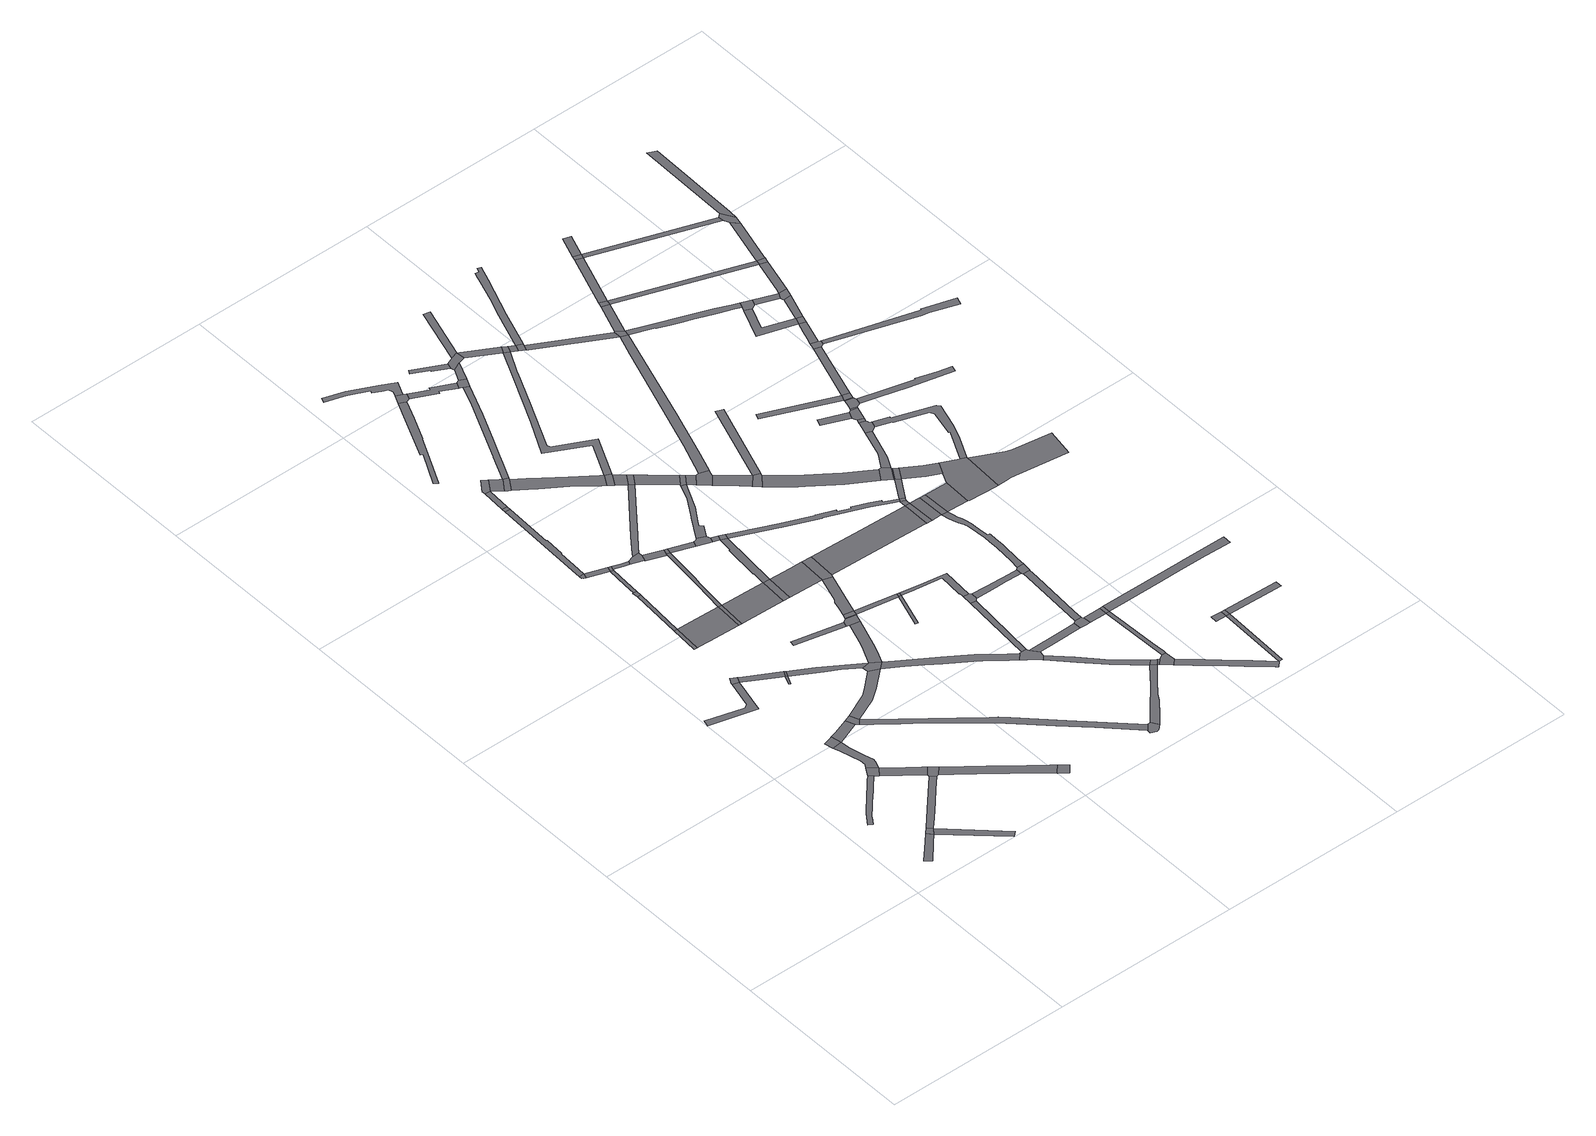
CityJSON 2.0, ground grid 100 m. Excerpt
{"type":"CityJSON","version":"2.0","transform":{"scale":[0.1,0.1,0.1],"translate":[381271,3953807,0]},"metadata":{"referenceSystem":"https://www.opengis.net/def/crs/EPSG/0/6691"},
"CityObjects":{
"road1":{"type":"Road","attributes":{"class":"1040","RoadStructureAttribute.sectionType":"1"},"geometry":[{"type":"MultiSurface","lod":"1","boundaries":[[[0,1,2,3,4,5]]]}]},
"road2":{"type":"Road","attributes":{"class":"1040","RoadStructureAttribute.sectionType":"4"},"geometry":[{"type":"MultiSurface","lod":"1","boundaries":[[[6,0,5,7]]]}]},
"road3":{"type":"Road","attributes":{"class":"1040","RoadStructureAttribute.sectionType":"1"},"geometry":[{"type":"MultiSurface","lod":"1","boundaries":[[[8,9,10,11,12,13,14,15,16,17,18,19,20,21,22]]]}]},
"road4":{"type":"Road","attributes":{"class":"1040","RoadStructureAttribute.sectionType":"1"},"geometry":[{"type":"MultiSurface","lod":"1","boundaries":[[[7,5,23,24]]]}]},
"road5":{"type":"Road","attributes":{"class":"1040","RoadStructureAttribute.sectionType":"1"},"geometry":[{"type":"MultiSurface","lod":"1","boundaries":[[[25,26,6,7,27,28,29,30]]]}]},
"road6":{"type":"Road","attributes":{"class":"1040","RoadStructureAttribute.sectionType":"4"},"geometry":[{"type":"MultiSurface","lod":"1","boundaries":[[[31,8,22,32,33]]]}]},
"road7":{"type":"Road","attributes":{"class":"1040","RoadStructureAttribute.sectionType":"1"},"geometry":[{"type":"MultiSurface","lod":"1","boundaries":[[[34,35,36,37,38,39,40]]]}]},
"road8":{"type":"Road","attributes":{"class":"1040","RoadStructureAttribute.sectionType":"1"},"geometry":[{"type":"MultiSurface","lod":"1","boundaries":[[[41,42,43,44,45,31,33,46,47,48,49]]]}]},
"road9":{"type":"Road","attributes":{"class":"1040","RoadStructureAttribute.sectionType":"4"},"geometry":[{"type":"MultiSurface","lod":"1","boundaries":[[[50,51,52,42,41]]]}]},
"road10":{"type":"Road","attributes":{"class":"1040","RoadStructureAttribute.sectionType":"1"},"geometry":[{"type":"MultiSurface","lod":"1","boundaries":[[[33,32,53,54,55,56,57]]]}]},
"road11":{"type":"Road","attributes":{"class":"1040","RoadStructureAttribute.sectionType":"4"},"geometry":[{"type":"MultiSurface","lod":"1","boundaries":[[[55,54,58,59,60,25,30,61,62]]]}]},
"road12":{"type":"Road","attributes":{"class":"1040","RoadStructureAttribute.sectionType":"1"},"geometry":[{"type":"MultiSurface","lod":"1","boundaries":[[[63,64,65,50,41,66]]]}]},
"road13":{"type":"Road","attributes":{"class":"1040","RoadStructureAttribute.sectionType":"4"},"geometry":[{"type":"MultiSurface","lod":"1","boundaries":[[[67,68,34,40,69]]]}]},
"road14":{"type":"Road","attributes":{"class":"1040","RoadStructureAttribute.sectionType":"4"},"geometry":[{"type":"MultiSurface","lod":"1","boundaries":[[[70,63,66,71,72]]]}]},
"road15":{"type":"Road","attributes":{"class":"1040","RoadStructureAttribute.sectionType":"1"},"geometry":[{"type":"MultiSurface","lod":"1","boundaries":[[[73,74,69,40,75,76,77,78,79]]]}]},
"road16":{"type":"Road","attributes":{"name":"都道8号","class":"1040","function":"3","usage":"1","RoadStructureAttribute.sectionType":"4"},"geometry":[{"type":"MultiSurface","lod":"1","boundaries":[[[80,81,82,83]]]}]},
"road17":{"type":"Road","attributes":{"class":"1040","RoadStructureAttribute.sectionType":"1"},"geometry":[{"type":"MultiSurface","lod":"1","boundaries":[[[78,84,85,86]]]}]},
"road18":{"type":"Road","attributes":{"class":"1040","RoadStructureAttribute.sectionType":"1"},"geometry":[{"type":"MultiSurface","lod":"1","boundaries":[[[62,61,87,88,89,90,91,92,93,94,95,96,97,98]]]}]},
"road19":{"type":"Road","attributes":{"class":"1040","RoadStructureAttribute.sectionType":"4"},"geometry":[{"type":"MultiSurface","lod":"1","boundaries":[[[79,78,86,99]]]}]},
"road20":{"type":"Road","attributes":{"class":"1040","RoadStructureAttribute.sectionType":"1"},"geometry":[{"type":"MultiSurface","lod":"1","boundaries":[[[100,80,83,101]]]}]},
"road21":{"type":"Road","attributes":{"class":"1040","RoadStructureAttribute.sectionType":"4"},"geometry":[{"type":"MultiSurface","lod":"1","boundaries":[[[102,103,104,105,106,107]]]}]},
"road22":{"type":"Road","attributes":{"name":"都道8号","class":"1040","function":"3","usage":"1","RoadStructureAttribute.sectionType":"1"},"geometry":[{"type":"MultiSurface","lod":"1","boundaries":[[[108,83,82,109,110,111,112]]]}]},
"road23":{"type":"Road","attributes":{"class":"1040","RoadStructureAttribute.sectionType":"4"},"geometry":[{"type":"MultiSurface","lod":"1","boundaries":[[[113,114,100,101,115]]]}]},
"road24":{"type":"Road","attributes":{"class":"1040","RoadStructureAttribute.sectionType":"1"},"geometry":[{"type":"MultiSurface","lod":"1","boundaries":[[[116,117,118,119,70,72,120,121,122]]]}]},
"road25":{"type":"Road","attributes":{"class":"1040","RoadStructureAttribute.sectionType":"1"},"geometry":[{"type":"MultiSurface","lod":"1","boundaries":[[[102,107,123,124]]]}]},
"road26":{"type":"Road","attributes":{"class":"1040","RoadStructureAttribute.sectionType":"1"},"geometry":[{"type":"MultiSurface","lod":"1","boundaries":[[[123,125,113,115,126,127]]]}]},
"road27":{"type":"Road","attributes":{"class":"1040","RoadStructureAttribute.sectionType":"1"},"geometry":[{"type":"MultiSurface","lod":"1","boundaries":[[[99,86,128,129,130,131,132]]]}]},
"road28":{"type":"Road","attributes":{"class":"1040","RoadStructureAttribute.sectionType":"1"},"geometry":[{"type":"MultiSurface","lod":"1","boundaries":[[[133,134,103,102,135,136,137,138,139,140]]]}]},
"road29":{"type":"Road","attributes":{"class":"1040","RoadStructureAttribute.sectionType":"4"},"geometry":[{"type":"MultiSurface","lod":"1","boundaries":[[[92,91,141,142,143,144]]]}]},
"road30":{"type":"Road","attributes":{"class":"1040","RoadStructureAttribute.sectionType":"4"},"geometry":[{"type":"MultiSurface","lod":"1","boundaries":[[[124,123,127,145,146]]]}]},
"road31":{"type":"Road","attributes":{"name":"都道8号","class":"1040","function":"3","usage":"1","RoadStructureAttribute.sectionType":"4"},"geometry":[{"type":"MultiSurface","lod":"1","boundaries":[[[147,112,111,148,149]]]}]},
"road32":{"type":"Road","attributes":{"class":"1040","RoadStructureAttribute.sectionType":"1"},"geometry":[{"type":"MultiSurface","lod":"1","boundaries":[[[150,146,145,151,152,153]]]}]},
"road33":{"type":"Road","attributes":{"class":"1040","RoadStructureAttribute.sectionType":"4"},"geometry":[{"type":"MultiSurface","lod":"1","boundaries":[[[154,133,140,155]]]}]},
"road34":{"type":"Road","attributes":{"class":"1040","RoadStructureAttribute.sectionType":"1"},"geometry":[{"type":"MultiSurface","lod":"1","boundaries":[[[156,157,158,159,160,161,162,163,164,165,72,71,166,167,168,169,170,171,172,173,174,175,176,177,178]]]}]},
"road35":{"type":"Road","attributes":{"class":"1040","RoadStructureAttribute.sectionType":"4"},"geometry":[{"type":"MultiSurface","lod":"1","boundaries":[[[131,130,116,122,179]]]}]},
"road36":{"type":"Road","attributes":{"class":"1040","RoadStructureAttribute.sectionType":"1"},"geometry":[{"type":"MultiSurface","lod":"1","boundaries":[[[180,154,155,181]]]}]},
"road37":{"type":"Road","attributes":{"class":"1040","RoadStructureAttribute.sectionType":"4"},"geometry":[{"type":"MultiSurface","lod":"1","boundaries":[[[182,183,153,152,184,185]]]}]},
"road38":{"type":"Road","attributes":{"class":"1040","RoadStructureAttribute.sectionType":"1"},"geometry":[{"type":"MultiSurface","lod":"1","boundaries":[[[186,187,188,189]]]}]},
"road39":{"type":"Road","attributes":{"class":"1040","RoadStructureAttribute.sectionType":"1"},"geometry":[{"type":"MultiSurface","lod":"1","boundaries":[[[190,191,192,147,149,193,194,195]]]}]},
"road40":{"type":"Road","attributes":{"name":"都道8号","class":"1040","function":"3","usage":"1","RoadStructureAttribute.sectionType":"1"},"geometry":[{"type":"MultiSurface","lod":"1","boundaries":[[[149,148,196,197,198,199,200]]]}]},
"road41":{"type":"Road","attributes":{"class":"1040","RoadStructureAttribute.sectionType":"4"},"geometry":[{"type":"MultiSurface","lod":"1","boundaries":[[[201,202,180,181,203]]]}]},
"road42":{"type":"Road","attributes":{"class":"1040","RoadStructureAttribute.sectionType":"1"},"geometry":[{"type":"MultiSurface","lod":"1","boundaries":[[[185,184,204,205,206,207,190,208]]]}]},
"road43":{"type":"Road","attributes":{"class":"1040","RoadStructureAttribute.sectionType":"1"},"geometry":[{"type":"MultiSurface","lod":"1","boundaries":[[[203,181,209,210,211]]]}]},
"road44":{"type":"Road","attributes":{"class":"1040","RoadStructureAttribute.sectionType":"1"},"geometry":[{"type":"MultiSurface","lod":"1","boundaries":[[[212,213,214,215,131,179,216,217,218]]]}]},
"road45":{"type":"Road","attributes":{"class":"1040","RoadStructureAttribute.sectionType":"4"},"geometry":[{"type":"MultiSurface","lod":"1","boundaries":[[[210,209,219,220,221,222]]]}]},
"road46":{"type":"Road","attributes":{"class":"1040","RoadStructureAttribute.sectionType":"4"},"geometry":[{"type":"MultiSurface","lod":"1","boundaries":[[[208,190,195,223]]]}]},
"road47":{"type":"Road","attributes":{"class":"1040","RoadStructureAttribute.sectionType":"1"},"geometry":[{"type":"MultiSurface","lod":"1","boundaries":[[[224,225,226,227,228,229,230,231,232,233,234]]]}]},
"road48":{"type":"Road","attributes":{"name":"都道8号","class":"1040","function":"3","usage":"1","RoadStructureAttribute.sectionType":"4"},"geometry":[{"type":"MultiSurface","lod":"1","boundaries":[[[198,197,235,236]]]}]},
"road49":{"type":"Road","attributes":{"class":"1040","RoadStructureAttribute.sectionType":"1"},"geometry":[{"type":"MultiSurface","lod":"1","boundaries":[[[223,195,237,238]]]}]},
"road50":{"type":"Road","attributes":{"class":"1040","RoadStructureAttribute.sectionType":"4"},"geometry":[{"type":"MultiSurface","lod":"1","boundaries":[[[239,189,188,212,218,240,241]]]}]},
"road51":{"type":"Road","attributes":{"class":"1040","RoadStructureAttribute.sectionType":"1"},"geometry":[{"type":"MultiSurface","lod":"1","boundaries":[[[179,122,242,243,244,245,246,247,248,249,250,251,252,253]]]}]},
"road52":{"type":"Road","attributes":{"class":"1040","RoadStructureAttribute.sectionType":"1"},"geometry":[{"type":"MultiSurface","lod":"1","boundaries":[[[254,239,241,255]]]}]},
"road53":{"type":"Road","attributes":{"class":"1040","RoadStructureAttribute.sectionType":"4"},"geometry":[{"type":"MultiSurface","lod":"1","boundaries":[[[256,254,255,257]]]}]},
"road54":{"type":"Road","attributes":{"class":"1040","RoadStructureAttribute.sectionType":"1"},"geometry":[{"type":"MultiSurface","lod":"1","boundaries":[[[258,259,260,183,182,261,262,263,264]]]}]},
"road55":{"type":"Road","attributes":{"class":"1040","RoadStructureAttribute.sectionType":"1"},"geometry":[{"type":"MultiSurface","lod":"1","boundaries":[[[265,266,267,268,221,220,269,270,271,272,273,274]]]}]},
"road56":{"type":"Road","attributes":{"class":"1040","RoadStructureAttribute.sectionType":"1"},"geometry":[{"type":"MultiSurface","lod":"1","boundaries":[[[275,276,277,278,279,280,281,282,283,284,285,286,287,288]]]}]},
"road57":{"type":"Road","attributes":{"class":"1040","RoadStructureAttribute.sectionType":"4"},"geometry":[{"type":"MultiSurface","lod":"1","boundaries":[[[289,290,238,237,291,292,293,294]]]}]},
"road58":{"type":"Road","attributes":{"class":"1040","RoadStructureAttribute.sectionType":"1"},"geometry":[{"type":"MultiSurface","lod":"1","boundaries":[[[295,296,297,298,299,198,236,300]]]}]},
"road59":{"type":"Road","attributes":{"name":"都道8号","class":"1040","function":"3","usage":"1","RoadStructureAttribute.sectionType":"1"},"geometry":[{"type":"MultiSurface","lod":"1","boundaries":[[[236,235,301,302,303,304]]]}]},
"road60":{"type":"Road","attributes":{"class":"1040","RoadStructureAttribute.sectionType":"1"},"geometry":[{"type":"MultiSurface","lod":"1","boundaries":[[[302,305,306,307,256,257,308,309,310]]]}]},
"road61":{"type":"Road","attributes":{"class":"1040","RoadStructureAttribute.sectionType":"1"},"geometry":[{"type":"MultiSurface","lod":"1","boundaries":[[[293,292,295,311]]]}]},
"road62":{"type":"Road","attributes":{"class":"1040","RoadStructureAttribute.sectionType":"4"},"geometry":[{"type":"MultiSurface","lod":"1","boundaries":[[[312,178,177,313,314,315,316]]]}]},
"road63":{"type":"Road","attributes":{"class":"1040","RoadStructureAttribute.sectionType":"4"},"geometry":[{"type":"MultiSurface","lod":"1","boundaries":[[[286,224,234,317,318,287]]]}]},
"road64":{"type":"Road","attributes":{"class":"1040","RoadStructureAttribute.sectionType":"4"},"geometry":[{"type":"MultiSurface","lod":"1","boundaries":[[[311,295,300,319,320]]]}]},
"road65":{"type":"Road","attributes":{"class":"1040","RoadStructureAttribute.sectionType":"1"},"geometry":[{"type":"MultiSurface","lod":"1","boundaries":[[[257,255,321,322,323]]]}]},
"road66":{"type":"Road","attributes":{"class":"1040","RoadStructureAttribute.sectionType":"1"},"geometry":[{"type":"MultiSurface","lod":"1","boundaries":[[[324,325,326,327,210,222,328,329,330,331,332]]]}]},
"road67":{"type":"Road","attributes":{"class":"1040","RoadStructureAttribute.sectionType":"4"},"geometry":[{"type":"MultiSurface","lod":"1","boundaries":[[[274,273,333,334,335]]]}]},
"road68":{"type":"Road","attributes":{"class":"1040","RoadStructureAttribute.sectionType":"1"},"geometry":[{"type":"MultiSurface","lod":"1","boundaries":[[[321,336,337,338]]]}]},
"road69":{"type":"Road","attributes":{"name":"都道8号","class":"1040","function":"3","usage":"1","RoadStructureAttribute.sectionType":"4"},"geometry":[{"type":"MultiSurface","lod":"1","boundaries":[[[303,302,310,339,340]]]}]},
"road70":{"type":"Road","attributes":{"class":"1040","RoadStructureAttribute.sectionType":"1"},"geometry":[{"type":"MultiSurface","lod":"1","boundaries":[[[341,342,343,344,289,294,345,346,347,348,349,350,351,352]]]}]},
"road71":{"type":"Road","attributes":{"class":"1040","RoadStructureAttribute.sectionType":"1"},"geometry":[{"type":"MultiSurface","lod":"1","boundaries":[[[334,333,258,353,354]]]}]},
"road72":{"type":"Road","attributes":{"class":"1040","RoadStructureAttribute.sectionType":"4"},"geometry":[{"type":"MultiSurface","lod":"1","boundaries":[[[355,249,248,356,357,358,359,360,361,362]]]}]},
"road73":{"type":"Road","attributes":{"class":"1040","RoadStructureAttribute.sectionType":"4"},"geometry":[{"type":"MultiSurface","lod":"1","boundaries":[[[353,258,264,363]]]}]},
"road74":{"type":"Road","attributes":{"class":"1040","RoadStructureAttribute.sectionType":"4"},"geometry":[{"type":"MultiSurface","lod":"1","boundaries":[[[322,321,338,364]]]}]},
"road75":{"type":"Road","attributes":{"class":"1040","RoadStructureAttribute.sectionType":"1"},"geometry":[{"type":"MultiSurface","lod":"1","boundaries":[[[318,317,365,366,367,368,369,370]]]}]},
"road76":{"type":"Road","attributes":{"class":"1040","RoadStructureAttribute.sectionType":"1"},"geometry":[{"type":"MultiSurface","lod":"1","boundaries":[[[363,264,371,372,373,374,375]]]}]},
"road77":{"type":"Road","attributes":{"class":"1040","RoadStructureAttribute.sectionType":"1"},"geometry":[{"type":"MultiSurface","lod":"1","boundaries":[[[376,377,378,312,316,379,380,381,382,383]]]}]},
"road78":{"type":"Road","attributes":{"class":"1040","RoadStructureAttribute.sectionType":"1"},"geometry":[{"type":"MultiSurface","lod":"1","boundaries":[[[384,355,362,385]]]}]},
"road79":{"type":"Road","attributes":{"class":"1040","RoadStructureAttribute.sectionType":"1"},"geometry":[{"type":"MultiSurface","lod":"1","boundaries":[[[364,338,386,387,388,389,390,391,392,393]]]}]},
"road80":{"type":"Road","attributes":{"class":"1040","RoadStructureAttribute.sectionType":"4"},"geometry":[{"type":"MultiSurface","lod":"1","boundaries":[[[373,372,341,352,394]]]}]},
"road81":{"type":"Road","attributes":{"class":"1040","RoadStructureAttribute.sectionType":"1"},"geometry":[{"type":"MultiSurface","lod":"1","boundaries":[[[395,396,397,398,399,400]]]}]},
"road82":{"type":"Road","attributes":{"class":"1040","RoadStructureAttribute.sectionType":"4"},"geometry":[{"type":"MultiSurface","lod":"1","boundaries":[[[401,368,367,402,324,332,403]]]}]},
"road83":{"type":"Road","attributes":{"class":"1040","RoadStructureAttribute.sectionType":"1"},"geometry":[{"type":"MultiSurface","lod":"1","boundaries":[[[359,358,404,405,406,407,376,408,409,410,411,412,413,414,415]]]}]},
"road84":{"type":"Road","attributes":{"class":"1040","RoadStructureAttribute.sectionType":"1"},"geometry":[{"type":"MultiSurface","lod":"1","boundaries":[[[416,417,418,419,420,274,335,421,422,423,424,425,426,427]]]}]},
"road85":{"type":"Road","attributes":{"class":"1040","RoadStructureAttribute.sectionType":"1"},"geometry":[{"type":"MultiSurface","lod":"1","boundaries":[[[428,429,361,360,430,431]]]}]},
"road86":{"type":"Road","attributes":{"class":"1040","RoadStructureAttribute.sectionType":"1"},"geometry":[{"type":"MultiSurface","lod":"1","boundaries":[[[394,352,432,433]]]}]},
"road87":{"type":"Road","attributes":{"class":"1040","RoadStructureAttribute.sectionType":"4"},"geometry":[{"type":"MultiSurface","lod":"1","boundaries":[[[390,384,385,434,435,436,391]]]}]},
"road88":{"type":"Road","attributes":{"class":"1040","RoadStructureAttribute.sectionType":"4"},"geometry":[{"type":"MultiSurface","lod":"1","boundaries":[[[437,438,433,432,439,440,441,442]]]}]},
"road89":{"type":"Road","attributes":{"class":"1040","RoadStructureAttribute.sectionType":"1"},"geometry":[{"type":"MultiSurface","lod":"1","boundaries":[[[443,444,401,403]]]}]},
"road90":{"type":"Road","attributes":{"class":"1040","RoadStructureAttribute.sectionType":"1"},"geometry":[{"type":"MultiSurface","lod":"1","boundaries":[[[319,300,445,446,447,448,449,450,451,452,453,454,455,456,457,458,459,460,461,462,463,464,465,466,467,468]]]}]},
"road91":{"type":"Road","attributes":{"class":"1040","RoadStructureAttribute.sectionType":"4"},"geometry":[{"type":"MultiSurface","lod":"1","boundaries":[[[469,470,400,399,444,443,471]]]}]},
"road92":{"type":"Road","attributes":{"name":"都道8号","class":"1040","function":"3","usage":"1","RoadStructureAttribute.sectionType":"1"},"geometry":[{"type":"MultiSurface","lod":"1","boundaries":[[[340,339,472,473,474,475,476,477]]]}]},
"road93":{"type":"Road","attributes":{"class":"1040","RoadStructureAttribute.sectionType":"1"},"geometry":[{"type":"MultiSurface","lod":"1","boundaries":[[[440,439,478,479,480,481]]]}]},
"road94":{"type":"Road","attributes":{"class":"1040","RoadStructureAttribute.sectionType":"4"},"geometry":[{"type":"MultiSurface","lod":"1","boundaries":[[[408,376,383,482]]]}]},
"road95":{"type":"Road","attributes":{"class":"1040","RoadStructureAttribute.sectionType":"1"},"geometry":[{"type":"MultiSurface","lod":"1","boundaries":[[[482,383,483,484]]]}]},
"road96":{"type":"Road","attributes":{"class":"1040","RoadStructureAttribute.sectionType":"4"},"geometry":[{"type":"MultiSurface","lod":"1","boundaries":[[[485,484,483,486,487,488]]]}]},
"road97":{"type":"Road","attributes":{"class":"1040","RoadStructureAttribute.sectionType":"4"},"geometry":[{"type":"MultiSurface","lod":"1","boundaries":[[[489,490,428,431,491,492,493]]]}]},
"road98":{"type":"Road","attributes":{"class":"1040","RoadStructureAttribute.sectionType":"4"},"geometry":[{"type":"MultiSurface","lod":"1","boundaries":[[[480,479,494,495,496]]]}]},
"road99":{"type":"Road","attributes":{"class":"1040","RoadStructureAttribute.sectionType":"1"},"geometry":[{"type":"MultiSurface","lod":"1","boundaries":[[[497,498,499,500,501,436,435,502,503,504,505,506,507]]]}]},
"road100":{"type":"Road","attributes":{"class":"1040","RoadStructureAttribute.sectionType":"1"},"geometry":[{"type":"MultiSurface","lod":"1","boundaries":[[[508,509,470,469,510]]]}]},
"road101":{"type":"Road","attributes":{"class":"1040","RoadStructureAttribute.sectionType":"1"},"geometry":[{"type":"MultiSurface","lod":"1","boundaries":[[[469,471,416,511]]]}]},
"road102":{"type":"Road","attributes":{"class":"1040","RoadStructureAttribute.sectionType":"1"},"geometry":[{"type":"MultiSurface","lod":"1","boundaries":[[[512,493,492,513]]]}]},
"road103":{"type":"Road","attributes":{"class":"1040","RoadStructureAttribute.sectionType":"1"},"geometry":[{"type":"MultiSurface","lod":"1","boundaries":[[[514,513,515,485,488,516,517,518,519]]]}]},
"road104":{"type":"Road","attributes":{"class":"1040","RoadStructureAttribute.sectionType":"1"},"geometry":[{"type":"MultiSurface","lod":"1","boundaries":[[[520,521,522,490,489,523,524,525,526]]]}]},
"road105":{"type":"Road","attributes":{"class":"1040","RoadStructureAttribute.sectionType":"4"},"geometry":[{"type":"MultiSurface","lod":"1","boundaries":[[[511,416,427,527]]]}]},
"road106":{"type":"Road","attributes":{"class":"1040","RoadStructureAttribute.sectionType":"1"},"geometry":[{"type":"MultiSurface","lod":"1","boundaries":[[[487,486,528,529,530,531,532,533,534,535,536,537,538]]]}]},
"road107":{"type":"Road","attributes":{"class":"1040","RoadStructureAttribute.sectionType":"4"},"geometry":[{"type":"MultiSurface","lod":"1","boundaries":[[[539,512,513,514]]]}]},
"road108":{"type":"Road","attributes":{"class":"1040","RoadStructureAttribute.sectionType":"1"},"geometry":[{"type":"MultiSurface","lod":"1","boundaries":[[[527,427,540,541]]]}]},
"road109":{"type":"Road","attributes":{"class":"1040","RoadStructureAttribute.sectionType":"4"},"geometry":[{"type":"MultiSurface","lod":"1","boundaries":[[[542,507,506,520,526,543,544]]]}]},
"road110":{"type":"Road","attributes":{"class":"1040","RoadStructureAttribute.sectionType":"1"},"geometry":[{"type":"MultiSurface","lod":"1","boundaries":[[[545,546,480,496]]]}]},
"road111":{"type":"Road","attributes":{"class":"1040","RoadStructureAttribute.sectionType":"1"},"geometry":[{"type":"MultiSurface","lod":"1","boundaries":[[[495,494,547,548,549,550,551,552,553,554,555,556,557,558,559]]]}]},
"road112":{"type":"Road","attributes":{"class":"1040","RoadStructureAttribute.sectionType":"4"},"geometry":[{"type":"MultiSurface","lod":"1","boundaries":[[[541,540,560,561,562]]]}]},
"road113":{"type":"Road","attributes":{"class":"1040","RoadStructureAttribute.sectionType":"1"},"geometry":[{"type":"MultiSurface","lod":"1","boundaries":[[[563,564,565,566,437,442,567,568,569]]]}]},
"road114":{"type":"Road","attributes":{"name":"都道8号","class":"1040","function":"3","usage":"1","RoadStructureAttribute.sectionType":"4"},"geometry":[{"type":"MultiSurface","lod":"1","boundaries":[[[475,474,570,571]]]}]},
"road115":{"type":"Road","attributes":{"class":"1040","RoadStructureAttribute.sectionType":"1"},"geometry":[{"type":"MultiSurface","lod":"1","boundaries":[[[572,573,574,575,576,577,578,579,580,581,582,583,584,542,544,585,586,587,588,589,590,591,592,593,594,595,596,597,598,599]]]}]},
"road116":{"type":"Road","attributes":{"class":"1040","RoadStructureAttribute.sectionType":"1"},"geometry":[{"type":"MultiSurface","lod":"1","boundaries":[[[454,475,571,600]]]}]},
"road117":{"type":"Road","attributes":{"class":"1040","RoadStructureAttribute.sectionType":"4"},"geometry":[{"type":"MultiSurface","lod":"1","boundaries":[[[455,454,600,601,602]]]}]},
"road118":{"type":"Road","attributes":{"name":"都道8号","class":"1040","function":"3","usage":"1","RoadStructureAttribute.sectionType":"1"},"geometry":[{"type":"MultiSurface","lod":"1","boundaries":[[[571,570,603,572,604,605]]]}]},
"road119":{"type":"Road","attributes":{"name":"都道8号","class":"1040","function":"3","usage":"1","RoadStructureAttribute.sectionType":"4"},"geometry":[{"type":"MultiSurface","lod":"1","boundaries":[[[604,572,599,606]]]}]},
"road120":{"type":"Road","attributes":{"class":"1040","RoadStructureAttribute.sectionType":"1"},"geometry":[{"type":"MultiSurface","lod":"1","boundaries":[[[607,608,609,455,602,610,611]]]}]},
"road121":{"type":"Road","attributes":{"class":"1040","RoadStructureAttribute.sectionType":"1"},"geometry":[{"type":"MultiSurface","lod":"1","boundaries":[[[561,560,612,563,613]]]}]},
"road122":{"type":"Road","attributes":{"class":"1040","RoadStructureAttribute.sectionType":"1"},"geometry":[{"type":"MultiSurface","lod":"1","boundaries":[[[614,534,615,616]]]}]},
"road123":{"type":"Road","attributes":{"class":"1040","RoadStructureAttribute.sectionType":"1"},"geometry":[{"type":"MultiSurface","lod":"1","boundaries":[[[617,618,619,620,621,622,623,624,541,562,625,626,627]]]}]},
"road124":{"type":"Road","attributes":{"class":"1040","RoadStructureAttribute.sectionType":"4"},"geometry":[{"type":"MultiSurface","lod":"1","boundaries":[[[554,553,628,629,630,631]]]}]},
"road125":{"type":"Road","attributes":{"class":"1040","RoadStructureAttribute.sectionType":"1"},"geometry":[{"type":"MultiSurface","lod":"1","boundaries":[[[632,633,614,634]]]}]},
"road126":{"type":"Road","attributes":{"name":"都道8号","class":"1040","function":"3","usage":"1","RoadStructureAttribute.sectionType":"1"},"geometry":[{"type":"MultiSurface","lod":"1","boundaries":[[[606,599,635,636,637]]]}]},
"road127":{"type":"Road","attributes":{"class":"1040","RoadStructureAttribute.sectionType":"1"},"geometry":[{"type":"MultiSurface","lod":"1","boundaries":[[[629,628,607,638]]]}]},
"road128":{"type":"Road","attributes":{"class":"1040","RoadStructureAttribute.sectionType":"4"},"geometry":[{"type":"MultiSurface","lod":"1","boundaries":[[[638,607,611,639]]]}]},
"road129":{"type":"Road","attributes":{"class":"1040","RoadStructureAttribute.sectionType":"4"},"geometry":[{"type":"MultiSurface","lod":"1","boundaries":[[[634,614,616,640]]]}]},
"road130":{"type":"Road","attributes":{"class":"1040","RoadStructureAttribute.sectionType":"1"},"geometry":[{"type":"MultiSurface","lod":"1","boundaries":[[[639,611,641,642,643,644]]]}]},
"road131":{"type":"Road","attributes":{"class":"1040","RoadStructureAttribute.sectionType":"1"},"geometry":[{"type":"MultiSurface","lod":"1","boundaries":[[[645,646,631,630,647,648]]]}]},
"road132":{"type":"Road","attributes":{"class":"1040","RoadStructureAttribute.sectionType":"1"},"geometry":[{"type":"MultiSurface","lod":"1","boundaries":[[[649,650,651,652,539,514,653,654,655,656,657]]]}]},
"road133":{"type":"Road","attributes":{"class":"1040","RoadStructureAttribute.sectionType":"4"},"geometry":[{"type":"MultiSurface","lod":"1","boundaries":[[[658,613,563,569,659]]]}]},
"road134":{"type":"Road","attributes":{"class":"1040","RoadStructureAttribute.sectionType":"1"},"geometry":[{"type":"MultiSurface","lod":"1","boundaries":[[[660,661,662,663]]]}]},
"road135":{"type":"Road","attributes":{"name":"都道8号","class":"1040","function":"3","usage":"1","RoadStructureAttribute.sectionType":"4"},"geometry":[{"type":"MultiSurface","lod":"1","boundaries":[[[643,642,637,636,664,665,666,667,668]]]}]},
"road136":{"type":"Road","attributes":{"class":"1040","RoadStructureAttribute.sectionType":"1"},"geometry":[{"type":"MultiSurface","lod":"1","boundaries":[[[669,670,671,672]]]}]},
"road137":{"type":"Road","attributes":{"class":"1040","RoadStructureAttribute.sectionType":"1"},"geometry":[{"type":"MultiSurface","lod":"1","boundaries":[[[640,616,673,674]]]}]},
"road138":{"type":"Road","attributes":{"class":"1040","RoadStructureAttribute.sectionType":"1"},"geometry":[{"type":"MultiSurface","lod":"1","boundaries":[[[675,658,659,676,677]]]}]},
"road139":{"type":"Road","attributes":{"class":"1040","RoadStructureAttribute.sectionType":"4"},"geometry":[{"type":"MultiSurface","lod":"1","boundaries":[[[678,679,645,648,680,681,682,683]]]}]},
"road140":{"type":"Road","attributes":{"class":"1040","RoadStructureAttribute.sectionType":"1"},"geometry":[{"type":"MultiSurface","lod":"1","boundaries":[[[684,678,683,685]]]}]},
"road141":{"type":"Road","attributes":{"class":"1040","RoadStructureAttribute.sectionType":"4"},"geometry":[{"type":"MultiSurface","lod":"1","boundaries":[[[686,672,671,684,685,687]]]}]},
"road142":{"type":"Road","attributes":{"class":"1040","RoadStructureAttribute.sectionType":"4"},"geometry":[{"type":"MultiSurface","lod":"1","boundaries":[[[688,675,677,689]]]}]},
"road143":{"type":"Road","attributes":{"class":"1040","RoadStructureAttribute.sectionType":"1"},"geometry":[{"type":"MultiSurface","lod":"1","boundaries":[[[690,686,687,691]]]}]},
"road144":{"type":"Road","attributes":{"class":"1040","RoadStructureAttribute.sectionType":"4"},"geometry":[{"type":"MultiSurface","lod":"1","boundaries":[[[692,693,690,691,694,695,696]]]}]},
"road145":{"type":"Road","attributes":{"class":"1040","RoadStructureAttribute.sectionType":"1"},"geometry":[{"type":"MultiSurface","lod":"1","boundaries":[[[697,692,696,698]]]}]},
"road146":{"type":"Road","attributes":{"class":"1040","RoadStructureAttribute.sectionType":"1"},"geometry":[{"type":"MultiSurface","lod":"1","boundaries":[[[699,700,701,702,703,704,681,680,705,706,707,708,709,710,668,667]]]}]},
"road147":{"type":"Road","attributes":{"class":"1040","RoadStructureAttribute.sectionType":"4"},"geometry":[{"type":"MultiSurface","lod":"1","boundaries":[[[663,662,697,698,711]]]}]},
"road148":{"type":"Road","attributes":{"class":"1040","RoadStructureAttribute.sectionType":"1"},"geometry":[{"type":"MultiSurface","lod":"1","boundaries":[[[712,688,689,713]]]}]},
"road149":{"type":"Road","attributes":{"class":"1040","RoadStructureAttribute.sectionType":"1"},"geometry":[{"type":"MultiSurface","lod":"1","boundaries":[[[659,569,714,715,716,717,718,719,720,721,722,723,724,725,726,727,728,729,730]]]}]},
"road150":{"type":"Road","attributes":{"name":"都道8号","class":"1040","function":"3","usage":"1","RoadStructureAttribute.sectionType":"1"},"geometry":[{"type":"MultiSurface","lod":"1","boundaries":[[[667,666,731,732,733,734,735,736,737]]]}]},
"road151":{"type":"Road","attributes":{"class":"1040","RoadStructureAttribute.sectionType":"1"},"geometry":[{"type":"MultiSurface","lod":"1","boundaries":[[[738,663,711,739]]]}]},
"road152":{"type":"Road","attributes":{"class":"1040","RoadStructureAttribute.sectionType":"4"},"geometry":[{"type":"MultiSurface","lod":"1","boundaries":[[[740,712,713,741]]]}]},
"road153":{"type":"Road","attributes":{"class":"1040","RoadStructureAttribute.sectionType":"1"},"geometry":[{"type":"MultiSurface","lod":"1","boundaries":[[[742,740,741,743]]]}]},
"road154":{"type":"Road","attributes":{"class":"1040","RoadStructureAttribute.sectionType":"1"},"geometry":[{"type":"MultiSurface","lod":"1","boundaries":[[[695,694,744,745,746,747,748,749,750,751]]]}]},
"road155":{"type":"Road","attributes":{"class":"1040","RoadStructureAttribute.sectionType":"4"},"geometry":[{"type":"MultiSurface","lod":"1","boundaries":[[[752,738,739,753,754,755]]]}]},
"road156":{"type":"Road","attributes":{"class":"1040","RoadStructureAttribute.sectionType":"1"},"geometry":[{"type":"MultiSurface","lod":"1","boundaries":[[[756,757,758,759,760,761,762]]]}]},
"road157":{"type":"Road","attributes":{"class":"1040","RoadStructureAttribute.sectionType":"1"},"geometry":[{"type":"MultiSurface","lod":"1","boundaries":[[[689,677,763,764]]]}]},
"road158":{"type":"Road","attributes":{"class":"1040","RoadStructureAttribute.sectionType":"1"},"geometry":[{"type":"MultiSurface","lod":"1","boundaries":[[[759,765,766,752,755,767]]]}]},
"road159":{"type":"Road","attributes":{"class":"1040","RoadStructureAttribute.sectionType":"4"},"geometry":[{"type":"MultiSurface","lod":"1","boundaries":[[[726,725,756,762,768,769]]]}]},
"road160":{"type":"Road","attributes":{"class":"1040","RoadStructureAttribute.sectionType":"4"},"geometry":[{"type":"MultiSurface","lod":"1","boundaries":[[[760,759,767,770]]]}]},
"road161":{"type":"Road","attributes":{"class":"1040","RoadStructureAttribute.sectionType":"1"},"geometry":[{"type":"MultiSurface","lod":"1","boundaries":[[[769,768,771,772,773,774,775]]]}]},
"road162":{"type":"Road","attributes":{"class":"1040","RoadStructureAttribute.sectionType":"1"},"geometry":[{"type":"MultiSurface","lod":"1","boundaries":[[[776,777,760,770]]]}]},
"road163":{"type":"Road","attributes":{"class":"1040","RoadStructureAttribute.sectionType":"1"},"geometry":[{"type":"MultiSurface","lod":"1","boundaries":[[[741,713,778,779]]]}]},
"road164":{"type":"Road","attributes":{"class":"1040","RoadStructureAttribute.sectionType":"4"},"geometry":[{"type":"MultiSurface","lod":"1","boundaries":[[[774,773,777,776,780]]]}]},
"road165":{"type":"Road","attributes":{"class":"1040","RoadStructureAttribute.sectionType":"1"},"geometry":[{"type":"MultiSurface","lod":"1","boundaries":[[[763,781,774,780,782]]]}]},
"road166":{"type":"Road","attributes":{"class":"1040","RoadStructureAttribute.sectionType":"1"},"geometry":[{"type":"MultiSurface","lod":"1","boundaries":[[[754,753,783,784,785,786,787,788]]]}]},
"road167":{"type":"Road","attributes":{"class":"1040","RoadStructureAttribute.sectionType":"4"},"geometry":[{"type":"MultiSurface","lod":"1","boundaries":[[[764,763,782,789]]]}]},
"road168":{"type":"Road","attributes":{"class":"1040","RoadStructureAttribute.sectionType":"1"},"geometry":[{"type":"MultiSurface","lod":"1","boundaries":[[[790,791,764,789,792,793]]]}]},
"road169":{"type":"Road","attributes":{"class":"1040","RoadStructureAttribute.sectionType":"4"},"geometry":[{"type":"MultiSurface","lod":"1","boundaries":[[[794,779,778,790,793,795]]]}]},
"road170":{"type":"Road","attributes":{"class":"1040","RoadStructureAttribute.sectionType":"1"},"geometry":[{"type":"MultiSurface","lod":"1","boundaries":[[[796,794,795,797,798]]]}]}
},
"vertices":[
[286,279,0],[248,239,0],[161,147,0],[191,121,0],[271,208,0],[312,252,0],
[311,306,0],[335,283,0],
[338,742,0],[336,738,0],[321,725,0],[289,690,0],[254,652,0],[169,557,0],[125,496,0],[146,480,0],[173,518,0],[171,520,0],[221,576,0],[252,611,0],[254,609,0],[306,666,0],[359,725,0],
[579,5,0],[604,28,0],
[547,560,0],[397,397,0],[381,332,0],[454,408,0],[513,473,0],[574,537,0],
[365,787,0],[377,710,0],[410,752,0],
[268,1605,0],[232,1461,0],[212,1449,0],[14,1502,0],[5,1468,0],[253,1402,0],[302,1596,0],
[392,992,0],[339,983,0],[350,945,0],[379,838,0],[379,809,0],[427,793,0],[429,808,0],[416,861,0],[398,938,0],
[381,1047,0],[372,1044,0],[329,1032,0],
[540,577,0],[545,572,0],[581,613,0],[565,627,0],[508,672,0],
[548,568,0],[549,565,0],[549,563,0],[585,539,0],[621,579,0],
[500,1087,0],[498,1086,0],[413,1055,0],[517,1039,0],
[286,1644,0],[270,1614,0],[317,1625,0],
[535,1101,0],[531,1027,0],[555,1054,0],
[340,1612,0],[319,1624,0],[316,1588,0],[335,1577,0],[461,1503,0],[486,1489,0],[501,1519,0],
[302,2047,0],[289,1895,0],[309,1894,0],[320,2046,0],
[465,1440,0],[473,1436,0],[495,1483,0],
[640,495,0],[720,430,0],[836,335,0],[945,246,0],[1001,200,0],[1036,239,0],[1011,259,0],[931,325,0],[845,396,0],[790,442,0],[713,505,0],[623,577,0],
[511,1514,0],
[324,2329,0],[342,2328,0],
[239,2604,0],[211,2598,0],[211,2585,0],[218,2585,0],[218,2579,0],[229,2576,0],
[397,2043,0],[323,1894,0],[377,1892,0],[547,1885,0],[557,2038,0],
[326,2359,0],[321,2359,0],[344,2358,0],
[793,1272,0],[711,1198,0],[670,1166,0],[659,1160,0],[681,1111,0],[747,1160,0],[844,1247,0],
[340,2537,0],[349,2566,0],
[331,2424,0],[350,2436,0],[357,2532,0],
[641,1398,0],[709,1359,0],[789,1303,0],[833,1312,0],[632,1444,0],
[238,3148,0],[214,2654,0],[243,2679,0],[248,2772,0],[253,2772,0],[258,2881,0],[253,2881,0],[266,3146,0],
[1001,194,0],[1045,160,0],[1080,203,0],[1056,222,0],
[358,2541,0],[364,2560,0],
[558,2040,0],[565,1885,0],[575,2037,0],
[412,2544,0],[408,2524,0],[437,2514,0],[447,2532,0],
[239,3170,0],[267,3168,0],
[1262,439,0],[1081,617,0],[1042,656,0],[1012,680,0],[955,723,0],[913,758,0],[896,772,0],[798,854,0],[693,940,0],[591,1023,0],[583,986,0],[678,909,0],[720,875,0],[818,795,0],[872,749,0],[937,694,0],[949,685,0],[1009,634,0],[1111,533,0],[1204,439,0],[1330,315,0],[1498,148,0],[1525,178,0],
[880,1277,0],
[246,3299,0],[274,3297,0],
[519,2546,0],[480,2543,0],[505,2491,0],[518,2525,0],
[655,1647,0],[649,1620,0],[914,1563,0],[922,1589,0],
[610,2461,0],[585,2253,0],[580,2211,0],[597,2209,0],[603,2253,0],[627,2455,0],
[607,1883,0],[807,1876,0],[817,2028,0],[814,2028,0],[692,2033,0],
[289,3380,0],[247,3318,0],[318,3359,0],
[506,2490,0],[505,2487,0],[605,2451,0],[609,2461,0],[618,2489,0],
[326,3257,0],[371,3321,0],[360,3329,0],
[930,1559,0],[926,1548,0],[887,1431,0],[871,1396,0],[911,1345,0],[929,1395,0],[983,1547,0],
[340,3247,0],[350,3239,0],[393,3303,0],[396,3310,0],
[635,2483,0],
[341,4013,0],[294,3911,0],[194,3689,0],[206,3683,0],[113,3504,0],[132,3490,0],[227,3674,0],[268,3762,0],[271,3761,0],[331,3892,0],[378,3996,0],
[844,1875,0],[854,2026,0],
[744,2412,0],[755,2439,0],
[943,1602,0],[989,1565,0],[998,1591,0],
[940,1188,0],[1017,1137,0],[1083,1089,0],[1198,1009,0],[1265,960,0],[1327,910,0],[1363,882,0],[1392,913,0],[1349,948,0],[1232,1042,0],[1106,1127,0],[930,1243,0],
[944,1605,0],[999,1594,0],
[952,1630,0],[1005,1618,0],
[778,2923,0],[564,2655,0],[514,2592,0],[544,2579,0],[593,2640,0],[625,2680,0],[801,2905,0],
[723,3052,0],[608,3139,0],[512,3212,0],[456,3255,0],[415,3194,0],[451,3169,0],[571,3087,0],[684,2996,0],[701,2983,0],[738,3042,0],
[351,4161,0],[212,4229,0],[99,4264,0],[90,4239,0],[183,4209,0],[203,4204,0],[300,4157,0],[294,4144,0],[337,4123,0],[366,4109,0],[374,4086,0],[362,4060,0],[395,4045,0],[430,4122,0],
[780,2451,0],[774,2443,0],[796,2394,0],[821,2385,0],[829,2412,0],[823,2431,0],
[855,2373,0],[846,2291,0],[840,2292,0],[821,2104,0],[825,2103,0],[888,2357,0],
[1027,1868,0],[1031,1868,0],[1039,2020,0],[974,2022,0],
[987,1730,0],[979,1719,0],[968,1680,0],[1020,1664,0],[1038,1719,0],[1081,1852,0],
[865,2399,0],
[1541,180,0],[1494,126,0],[1528,114,0],[1538,115,0],[1565,141,0],
[398,4003,0],[412,4037,0],
[897,2385,0],[874,2395,0],
[1222,1559,0],[1227,1578,0],[1142,1593,0],
[634,3902,0],[586,3789,0],[437,3464,0],[436,3462,0],[441,3404,0],[463,3449,0],[514,3557,0],[583,3709,0],[662,3889,0],
[731,2960,0],[766,3021,0],[769,3026,0],
[1161,1372,0],[1175,1368,0],[1237,1556,0],
[1086,1867,0],[1094,2018,0],
[955,2763,0],[919,2676,0],[863,2588,0],[853,2572,0],[860,2493,0],[843,2506,0],[859,2533,0],[879,2564,0],[909,2610,0],[959,2712,0],[972,2737,0],[978,2753,0],
[815,2978,0],[774,3015,0],
[1406,917,0],[1390,860,0],[1425,833,0],[1445,812,0],[1465,836,0],[1469,861,0],[1439,902,0],[1433,915,0],
[838,2959,0],
[1242,1576,0],
[527,3942,0],[532,3953,0],[614,3912,0],[630,3944,0],[516,4001,0],[510,3989,0],
[845,2871,0],[958,2770,0],[995,2820,0],[985,2829,0],[886,2916,0],
[1791,473,0],[1702,364,0],[1602,251,0],[1606,190,0],[1668,263,0],[1690,301,0],[1746,371,0],[1816,452,0],
[1440,1311,0],[1470,1309,0],
[1288,1549,0],[1453,1524,0],[1442,1394,0],[1447,1394,0],[1445,1368,0],[1475,1365,0],[1487,1534,0],[1339,1559,0],
[1015,2802,0],
[520,4151,0],[509,4130,0],[597,4084,0],[594,4078,0],[673,4036,0],[682,4067,0],
[649,3951,0],[630,3904,0],[682,3936,0],
[1468,788,0],[1552,699,0],[1655,593,0],[1724,530,0],[1814,496,0],[1810,499,0],[1783,520,0],[1722,574,0],[1676,614,0],[1642,651,0],[1565,733,0],[1496,805,0],
[921,3960,0],[843,3796,0],[717,3530,0],[618,3338,0],[828,3228,0],[874,3243,0],[675,3346,0],[669,3364,0],[794,3623,0],[885,3817,0],[883,3819,0],[949,3944,0],
[1710,904,0],[1639,903,0],[1565,861,0],[1711,863,0],
[1011,2722,0],[1051,2771,0],
[1480,1320,0],[1485,1320,0],[1486,1356,0],
[1072,2773,0],[1056,2770,0],[1065,2673,0],[1108,2723,0],[1112,2736,0],[1119,2756,0],
[727,4038,0],[679,4016,0],
[931,2338,0],[1121,2256,0],[1122,2256,0],[1122,2255,0],[1290,2186,0],[1301,2181,0],[1301,2182,0],[1514,2097,0],[1608,2051,0],[1639,2038,0],[1648,2052,0],[1615,2067,0],[1576,2086,0],[1581,2095,0],[1525,2122,0],[1447,2154,0],[1443,2146,0],[1380,2171,0],[1384,2181,0],[1302,2214,0],[1291,2219,0],[1290,2217,0],[1132,2282,0],[942,2364,0],
[763,4097,0],[723,4084,0],[765,4049,0],
[1427,1855,0],[1630,1848,0],[1637,1848,0],[1638,1999,0],[1603,2001,0],[1347,2009,0],
[1113,2629,0],[1198,2548,0],[1246,2603,0],[1214,2630,0],
[1839,479,0],
[1823,446,0],[1848,472,0],
[1876,487,0],[1872,401,0],[1899,430,0],[1897,487,0],
[1760,913,0],[1723,914,0],[1746,863,0],[1768,863,0],[1767,906,0],
[1230,2518,0],[1278,2575,0],[1283,2589,0],
[1724,1345,0],[1659,1348,0],[1600,1350,0],[1584,1351,0],[1562,1352,0],[1557,1318,0],[1599,1317,0],[1658,1318,0],[1723,1315,0],[1745,1314,0],[1743,1345,0],
[814,4391,0],[724,4087,0],[848,4381,0],
[939,3995,0],
[1863,906,0],[1864,863,0],
[1883,863,0],[1870,668,0],[1897,501,0],[1894,578,0],[1890,676,0],[1887,766,0],
[1751,1307,0],[1751,1305,0],[1748,1271,0],[1763,971,0],[1784,1247,0],[1786,1282,0],[1788,1304,0],
[966,3980,0],
[1879,395,0],[1937,343,0],[2004,282,0],[2109,184,0],[2214,89,0],[2224,80,0],[2250,109,0],[2160,192,0],[2103,244,0],[2057,286,0],[2001,337,0],
[1882,906,0],
[982,3925,0],[997,3962,0],
[1757,1358,0],[1788,1307,0],[1793,1355,0],
[1434,3022,0],[1397,3037,0],
[1233,2515,0],[1355,2411,0],[1380,2391,0],[1491,2311,0],[1526,2286,0],[1613,2232,0],[1665,2199,0],[1707,2262,0],[1646,2299,0],[1569,2349,0],[1495,2402,0],[1427,2452,0],[1333,2530,0],
[1013,3907,0],[1025,3937,0],[1029,3947,0],
[1393,3696,0],[1352,3581,0],[1294,3414,0],[1139,2958,0],[1166,2888,0],[1253,3141,0],[1429,3682,0],
[1669,1847,0],[1667,1999,0],
[1725,1845,0],[1734,1802,0],[1740,1779,0],[1750,1755,0],[1761,1730,0],[1764,1721,0],[1767,1712,0],[1769,1700,0],[1771,1652,0],[1774,1600,0],[1773,1571,0],[1772,1514,0],[1763,1407,0],[1798,1403,0],[1807,1512,0],[1808,1570,0],[1809,1601,0],[1808,1609,0],[1796,1608,0],[1793,1653,0],[1791,1702,0],[1790,1715,0],[1788,1728,0],[1785,1740,0],[1779,1767,0],[1771,1789,0],[1766,1810,0],[1759,1844,0],
[1667,2023,0],
[1667,2028,0],[1674,2039,0],
[1718,1846,0],[1723,1997,0],[1713,1997,0],
[1757,1996,0],
[1719,2165,0],[1696,2127,0],[1657,2063,0],[1716,2106,0],[1743,2149,0],
[1022,3901,0],[1393,3737,0],
[2266,495,0],[2270,109,0],[2286,494,0],
[1199,4463,0],[1190,4439,0],[1171,4445,0],[1160,4414,0],[1150,4387,0],[1110,4271,0],[1092,4225,0],[1076,4186,0],[1099,4145,0],[1188,4373,0],[1218,4457,0],
[1715,2167,0],[1753,2230,0],[1757,2238,0],[1721,2262,0],
[2209,532,0],[2208,497,0],[2267,530,0],
[1777,1844,0],[1876,1838,0],[1881,1992,0],
[1757,2228,0],
[1782,2212,0],
[2286,529,0],
[1839,2085,0],[1910,2052,0],[1942,2119,0],[1879,2149,0],
[1818,2485,0],[1773,2342,0],[1790,2298,0],[1849,2474,0],
[2600,902,0],[2367,904,0],[2337,904,0],[2257,904,0],[2000,862,0],[2192,862,0],[2308,861,0],[2460,860,0],[2598,856,0],
[1398,3738,0],[1435,3714,0],
[1524,2902,0],[1512,2872,0],[1886,2715,0],[1899,2745,0],
[1885,1838,0],[2039,1828,0],[2047,1828,0],[2061,2061,0],[2033,2075,0],
[1711,2694,0],[1696,2657,0],[1836,2600,0],[1852,2637,0],
[2584,484,0],[2585,519,0],
[1457,3903,0],[1437,3719,0],[1498,3889,0],
[1840,2555,0],[1838,2548,0],[1878,2490,0],[1889,2524,0],[1881,2527,0],[1872,2544,0],
[1847,2575,0],[1879,2564,0],
[1868,2644,0],[1902,2634,0],
[1466,3930,0],[1506,3916,0],
[1871,2651,0],[1904,2641,0],
[1888,2708,0],[1879,2679,0],[1928,2653,0],[1936,2685,0],[1930,2697,0],
[1890,2713,0],[1931,2703,0],
[2121,2180,0],[2153,2259,0],[2195,2401,0],[2181,2416,0],[1971,2488,0],[1973,2495,0],[1962,2462,0],[1960,2456,0],[2128,2399,0],[2140,2377,0],[2108,2244,0],[2116,2240,0],
[1941,2735,0],
[1570,4219,0],[1609,4204,0],
[1554,3635,0],[1553,3631,0],[1615,3608,0],[1668,3589,0],[1734,3565,0],[1738,3563,0],[1737,3562,0],[1811,3533,0],[1829,3526,0],[1831,3528,0],[1908,3498,0],[1941,3485,0],[1952,3514,0],[1916,3528,0],[1842,3559,0],[1725,3604,0],[1535,3674,0],
[2093,1828,0],[2129,1831,0],[2435,1788,0],[2461,1937,0],[2256,1968,0],[2221,1979,0],[2062,2060,0],
[2005,3063,0],[2041,3051,0],
[1578,4242,0],[1618,4228,0],
[1621,4361,0],[1661,4348,0],
[2017,2630,0],[2166,2590,0],[2397,2535,0],[2407,2565,0],[2337,2584,0],[2226,2617,0],[2223,2609,0],[2061,2652,0],
[2017,3100,0],[2060,3061,0],[2067,3084,0],[2054,3088,0],
[1933,3465,0],[1863,3298,0],[1904,3285,0],[2063,3234,0],[2076,3271,0],[1917,3323,0],[1969,3449,0],
[2186,3652,0],[2193,3679,0],
[2045,3181,0],[2029,3135,0],[2098,3222,0],
[1995,3460,0],[2008,3493,0],
[2111,3261,0],
[2029,3448,0],[2101,3421,0],[2111,3417,0],[2128,3447,0],[2112,3453,0],
[2159,3403,0],[2119,3399,0],
[2253,3982,0],[2250,4010,0],
[2173,3446,0],
[2133,3463,0],[2227,3640,0],
[2526,2914,0],[2565,2906,0],[2708,2857,0],[2722,2900,0],[2548,2951,0],[2546,2943,0],
[2234,3667,0],
[2268,3952,0],[2196,3691,0],[2238,3680,0],[2302,3915,0],
[2272,4027,0],[2312,3958,0],
[2285,4549,0],[2315,4006,0],[2328,4526,0]
]}
